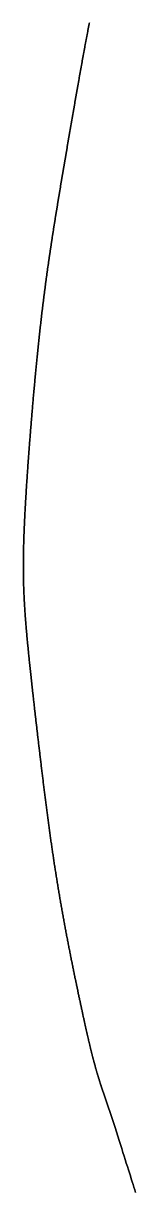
# Model space of a CAD drawing. Header units: inches. Extents: x 130170 to 284068, y 377793 to 804530.
# Drawn here: x 259814.6 to 259819.7, y 743087 to 743139.5 of the extents above; entities that cross this region are included whole.
import ezdxf

# ---------------------------------------------------------------- set-up
doc = ezdxf.new("R2010")
doc.units = ezdxf.units.IN
doc.header["$MEASUREMENT"] = 0
doc.layers.add('muni_il', color=7, linetype='Continuous')

msp = doc.modelspace()

# ---------------------------------------------------------------- linework, layer by layer
at = {"layer": 'muni_il'}
for points in [[(259819.655, 743086.898), (259819.618, 743087.012), (259819.581, 743087.129), (259819.541, 743087.249), (259819.501, 743087.374), (259819.46, 743087.503), (259819.417, 743087.636), (259819.373, 743087.774), (259819.328, 743087.916), (259819.281, 743088.062), (259819.233, 743088.214), (259819.184, 743088.37), (259819.133, 743088.532), (259819.08, 743088.699), (259819.026, 743088.872), (259818.971, 743089.049), (259818.913, 743089.233), (259818.855, 743089.423), (259818.794, 743089.618), (259818.732, 743089.82), (259818.186, 743091.43), (259818.185, 743091.433), (259818.184, 743091.437), (259818.182, 743091.441), (259818.181, 743091.444), (259818.18, 743091.448), (259818.179, 743091.452), (259818.177, 743091.456), (259818.175, 743091.461), (259818.174, 743091.467), (259818.172, 743091.472), (259818.17, 743091.478), (259818.168, 743091.485), (259818.165, 743091.492), (259818.163, 743091.499), (259818.16, 743091.506), (259818.158, 743091.514), (259818.155, 743091.523), (259818.152, 743091.531), (259818.149, 743091.541), (259818.146, 743091.55), (259818.142, 743091.56), (259818.139, 743091.57), (259818.135, 743091.58), (259818.132, 743091.591), (259818.128, 743091.602), (259818.125, 743091.614), (259818.121, 743091.626), (259818.117, 743091.638), (259818.113, 743091.65), (259818.109, 743091.663), (259818.104, 743091.676), (259818.1, 743091.689), (259818.096, 743091.702), (259818.091, 743091.716), (259818.087, 743091.73), (259818.082, 743091.745), (259818.077, 743091.759), (259818.073, 743091.774), (259818.068, 743091.789), (259818.063, 743091.805), (259818.058, 743091.82), (259818.053, 743091.836), (259818.048, 743091.852), (259818.043, 743091.868), (259818.038, 743091.885), (259818.033, 743091.901), (259818.027, 743091.918), (259818.022, 743091.935), (259818.016, 743091.953), (259818.011, 743091.97), (259818.006, 743091.988), (259818, 743092.005), (259817.995, 743092.023), (259817.989, 743092.042), (259817.984, 743092.06), (259817.978, 743092.078), (259817.972, 743092.097), (259817.967, 743092.116), (259817.961, 743092.135), (259817.955, 743092.154), (259817.95, 743092.173), (259817.944, 743092.192), (259817.938, 743092.212), (259817.932, 743092.231), (259817.926, 743092.251), (259817.92, 743092.271), (259817.915, 743092.291), (259817.909, 743092.311), (259817.903, 743092.331), (259817.897, 743092.352), (259817.891, 743092.372), (259817.885, 743092.393), (259817.879, 743092.413), (259817.873, 743092.434), (259817.867, 743092.455), (259817.861, 743092.476), (259817.855, 743092.497), (259817.85, 743092.518), (259817.844, 743092.54), (259817.838, 743092.561), (259817.832, 743092.583), (259817.826, 743092.604), (259817.82, 743092.626), (259817.814, 743092.648), (259817.808, 743092.67), (259817.802, 743092.692), (259817.796, 743092.714), (259817.79, 743092.736), (259817.784, 743092.759), (259817.778, 743092.781), (259817.772, 743092.804), (259817.766, 743092.826), (259817.76, 743092.849), (259817.753, 743092.872), (259817.747, 743092.895), (259817.741, 743092.918), (259817.735, 743092.941), (259817.729, 743092.965), (259817.723, 743092.988), (259817.717, 743093.012), (259817.711, 743093.036), (259817.705, 743093.06), (259817.699, 743093.084), (259817.693, 743093.108), (259817.686, 743093.132), (259817.68, 743093.157), (259817.674, 743093.181), (259817.668, 743093.206), (259817.662, 743093.231), (259817.656, 743093.256), (259817.649, 743093.282), (259817.643, 743093.307), (259817.637, 743093.333), (259817.63, 743093.359), (259817.624, 743093.385), (259817.618, 743093.411), (259817.611, 743093.437), (259817.605, 743093.464), (259817.599, 743093.491), (259817.592, 743093.517), (259817.586, 743093.545), (259817.579, 743093.572), (259817.572, 743093.6), (259817.566, 743093.627), (259817.559, 743093.656), (259817.553, 743093.684), (259817.546, 743093.712), (259817.539, 743093.741), (259817.532, 743093.77), (259817.526, 743093.799), (259817.519, 743093.829), (259817.512, 743093.859), (259817.505, 743093.888), (259817.498, 743093.919), (259817.491, 743093.949), (259817.484, 743093.98), (259817.477, 743094.011), (259817.47, 743094.042), (259817.463, 743094.074), (259817.455, 743094.106), (259817.448, 743094.138), (259817.441, 743094.171), (259817.433, 743094.203), (259817.426, 743094.236), (259817.419, 743094.27), (259817.411, 743094.303), (259817.403, 743094.337), (259817.396, 743094.371), (259817.388, 743094.406), (259817.38, 743094.441), (259817.372, 743094.476), (259817.365, 743094.511), (259817.357, 743094.547), (259817.349, 743094.583), (259817.341, 743094.62), (259817.333, 743094.656), (259817.325, 743094.693), (259817.316, 743094.731), (259817.308, 743094.768), (259817.3, 743094.806), (259817.291, 743094.845), (259817.283, 743094.883), (259817.274, 743094.922), (259817.266, 743094.961), (259817.257, 743095.001), (259817.249, 743095.041), (259817.24, 743095.081), (259817.231, 743095.122), (259817.222, 743095.162), (259817.213, 743095.204), (259817.204, 743095.245), (259817.196, 743095.287), (259817.186, 743095.329), (259817.177, 743095.371), (259817.168, 743095.414), (259817.159, 743095.457), (259817.15, 743095.5), (259817.14, 743095.544), (259817.131, 743095.588), (259817.122, 743095.632), (259817.112, 743095.676), (259817.103, 743095.721), (259817.093, 743095.766), (259817.084, 743095.812), (259817.074, 743095.857), (259817.064, 743095.903), (259817.054, 743095.949), (259817.045, 743095.996), (259817.035, 743096.042), (259817.025, 743096.089), (259817.015, 743096.137), (259817.005, 743096.184), (259816.995, 743096.232), (259816.985, 743096.28), (259816.975, 743096.328), (259816.965, 743096.376), (259816.955, 743096.425), (259816.945, 743096.474), (259816.935, 743096.523), (259816.924, 743096.573), (259816.914, 743096.622), (259816.904, 743096.672), (259816.894, 743096.722), (259816.883, 743096.772), (259816.873, 743096.823), (259816.863, 743096.873), (259816.852, 743096.924), (259816.842, 743096.975), (259816.832, 743097.027), (259816.821, 743097.078), (259816.811, 743097.129), (259816.8, 743097.181), (259816.79, 743097.233), (259816.779, 743097.285), (259816.769, 743097.337), (259816.758, 743097.39), (259816.748, 743097.442), (259816.737, 743097.495), (259816.727, 743097.548), (259816.716, 743097.601), (259816.706, 743097.654), (259816.695, 743097.707), (259816.685, 743097.76), (259816.674, 743097.814), (259816.664, 743097.867), (259816.653, 743097.921), (259816.643, 743097.975), (259816.632, 743098.028), (259816.622, 743098.082), (259816.611, 743098.136), (259816.601, 743098.191), (259816.591, 743098.245), (259816.58, 743098.299), (259816.57, 743098.354), (259816.559, 743098.408), (259816.549, 743098.463), (259816.539, 743098.518), (259816.528, 743098.572), (259816.518, 743098.627), (259816.508, 743098.682), (259816.497, 743098.737), (259816.487, 743098.792), (259816.477, 743098.847), (259816.467, 743098.902), (259816.456, 743098.957), (259816.446, 743099.012), (259816.436, 743099.068), (259816.426, 743099.123), (259816.416, 743099.178), (259816.406, 743099.234), (259816.396, 743099.289), (259816.386, 743099.345), (259816.376, 743099.4), (259816.366, 743099.456), (259816.356, 743099.511), (259816.346, 743099.567), (259816.336, 743099.622), (259816.326, 743099.678), (259816.316, 743099.734), (259816.306, 743099.79), (259816.297, 743099.845), (259816.287, 743099.901), (259816.277, 743099.957), (259816.268, 743100.013), (259816.258, 743100.068), (259816.248, 743100.124), (259816.239, 743100.18), (259816.229, 743100.236), (259816.22, 743100.292), (259816.21, 743100.348), (259816.201, 743100.404), (259816.192, 743100.46), (259816.182, 743100.516), (259816.173, 743100.572), (259816.164, 743100.628), (259816.154, 743100.684), (259816.145, 743100.74), (259816.136, 743100.796), (259816.127, 743100.852), (259816.118, 743100.908), (259816.109, 743100.964), (259816.1, 743101.02), (259816.091, 743101.077), (259816.082, 743101.133), (259816.073, 743101.189), (259816.064, 743101.245), (259816.055, 743101.301), (259816.046, 743101.357), (259816.037, 743101.414), (259816.029, 743101.47), (259816.02, 743101.526), (259816.011, 743101.583), (259816.003, 743101.639), (259815.994, 743101.695), (259815.985, 743101.752), (259815.977, 743101.808), (259815.968, 743101.865), (259815.96, 743101.921), (259815.951, 743101.977), (259815.943, 743102.034), (259815.935, 743102.09), (259815.926, 743102.147), (259815.918, 743102.204), (259815.91, 743102.26), (259815.901, 743102.317), (259815.893, 743102.373), (259815.885, 743102.43), (259815.877, 743102.486), (259815.869, 743102.543), (259815.86, 743102.6), (259815.852, 743102.657), (259815.844, 743102.713), (259815.836, 743102.77), (259815.828, 743102.827), (259815.82, 743102.884), (259815.812, 743102.941), (259815.804, 743102.998), (259815.797, 743103.054), (259815.789, 743103.111), (259815.781, 743103.168), (259815.773, 743103.225), (259815.765, 743103.282), (259815.757, 743103.339), (259815.75, 743103.396), (259815.742, 743103.453), (259815.734, 743103.51), (259815.726, 743103.567), (259815.719, 743103.624), (259815.711, 743103.682), (259815.704, 743103.739), (259815.696, 743103.796), (259815.689, 743103.853), (259815.681, 743103.91), (259815.673, 743103.967), (259815.666, 743104.024), (259815.659, 743104.082), (259815.651, 743104.139), (259815.644, 743104.196), (259815.636, 743104.253), (259815.629, 743104.311), (259815.621, 743104.368), (259815.614, 743104.425), (259815.607, 743104.483), (259815.599, 743104.54), (259815.592, 743104.597), (259815.585, 743104.654), (259815.578, 743104.712), (259815.57, 743104.769), (259815.563, 743104.826), (259815.556, 743104.884), (259815.549, 743104.941), (259815.542, 743104.998), (259815.534, 743105.055), (259815.527, 743105.112), (259815.52, 743105.17), (259815.513, 743105.227), (259815.506, 743105.284), (259815.499, 743105.341), (259815.492, 743105.398), (259815.485, 743105.455), (259815.478, 743105.513), (259815.471, 743105.57), (259815.464, 743105.627), (259815.457, 743105.683), (259815.45, 743105.74), (259815.443, 743105.797), (259815.436, 743105.854), (259815.429, 743105.911), (259815.423, 743105.968), (259815.416, 743106.025), (259815.409, 743106.081), (259815.402, 743106.138), (259815.395, 743106.195), (259815.388, 743106.251), (259815.382, 743106.308), (259815.375, 743106.364), (259815.368, 743106.42), (259815.362, 743106.477), (259815.355, 743106.533), (259815.348, 743106.589), (259815.342, 743106.645), (259815.335, 743106.701), (259815.328, 743106.757), (259815.322, 743106.813), (259815.315, 743106.868), (259815.309, 743106.924), (259815.302, 743106.98), (259815.295, 743107.035), (259815.289, 743107.091), (259815.282, 743107.146), (259815.276, 743107.201), (259815.27, 743107.256), (259815.263, 743107.311), (259815.257, 743107.366), (259815.25, 743107.421), (259815.244, 743107.476), (259815.237, 743107.53), (259815.231, 743107.585), (259815.225, 743107.639), (259815.219, 743107.693), (259815.212, 743107.747), (259815.206, 743107.801), (259815.2, 743107.855), (259815.194, 743107.909), (259815.187, 743107.963), (259815.181, 743108.016), (259815.175, 743108.069), (259815.169, 743108.123), (259815.163, 743108.176), (259815.157, 743108.229), (259815.151, 743108.281), (259815.145, 743108.334), (259815.139, 743108.387), (259815.133, 743108.439), (259815.127, 743108.491), (259815.121, 743108.543), (259815.115, 743108.595), (259815.109, 743108.647), (259815.103, 743108.698), (259815.097, 743108.75), (259815.092, 743108.801), (259815.086, 743108.852), (259815.08, 743108.903), (259815.074, 743108.954), (259815.069, 743109.005), (259815.063, 743109.055), (259815.057, 743109.105), (259815.052, 743109.155), (259815.046, 743109.205), (259815.04, 743109.255), (259815.035, 743109.305), (259815.029, 743109.354), (259815.024, 743109.403), (259815.018, 743109.452), (259815.013, 743109.501), (259815.008, 743109.55), (259815.002, 743109.599), (259814.997, 743109.647), (259814.992, 743109.695), (259814.986, 743109.743), (259814.981, 743109.791), (259814.976, 743109.839), (259814.971, 743109.886), (259814.965, 743109.933), (259814.96, 743109.98), (259814.955, 743110.027), (259814.95, 743110.074), (259814.945, 743110.121), (259814.94, 743110.167), (259814.935, 743110.213), (259814.93, 743110.259), (259814.925, 743110.305), (259814.92, 743110.35), (259814.915, 743110.396), (259814.91, 743110.441), (259814.906, 743110.486), (259814.901, 743110.531), (259814.896, 743110.576), (259814.891, 743110.62), (259814.887, 743110.664), (259814.882, 743110.708), (259814.878, 743110.752), (259814.873, 743110.796), (259814.868, 743110.84), (259814.864, 743110.883), (259814.86, 743110.926), (259814.855, 743110.969), (259814.851, 743111.012), (259814.846, 743111.055), (259814.842, 743111.097), (259814.838, 743111.139), (259814.833, 743111.182), (259814.829, 743111.224), (259814.825, 743111.265), (259814.821, 743111.307), (259814.817, 743111.348), (259814.813, 743111.39), (259814.809, 743111.431), (259814.805, 743111.472), (259814.801, 743111.512), (259814.797, 743111.553), (259814.793, 743111.593), (259814.789, 743111.634), (259814.785, 743111.674), (259814.781, 743111.714), (259814.778, 743111.753), (259814.774, 743111.793), (259814.77, 743111.832), (259814.767, 743111.872), (259814.763, 743111.911), (259814.759, 743111.95), (259814.756, 743111.989), (259814.752, 743112.027), (259814.749, 743112.066), (259814.746, 743112.104), (259814.742, 743112.143), (259814.739, 743112.181), (259814.735, 743112.219), (259814.732, 743112.257), (259814.729, 743112.294), (259814.726, 743112.332), (259814.723, 743112.369), (259814.719, 743112.407), (259814.716, 743112.444), (259814.713, 743112.481), (259814.71, 743112.518), (259814.707, 743112.555), (259814.705, 743112.591), (259814.702, 743112.628), (259814.699, 743112.664), (259814.696, 743112.701), (259814.693, 743112.737), (259814.691, 743112.773), (259814.688, 743112.809), (259814.685, 743112.845), (259814.683, 743112.881), (259814.68, 743112.917), (259814.678, 743112.953), (259814.675, 743112.988), (259814.673, 743113.024), (259814.67, 743113.059), (259814.668, 743113.094), (259814.666, 743113.13), (259814.663, 743113.165), (259814.661, 743113.2), (259814.659, 743113.235), (259814.657, 743113.27), (259814.655, 743113.305), (259814.652, 743113.34), (259814.65, 743113.375), (259814.648, 743113.409), (259814.646, 743113.444), (259814.645, 743113.479), (259814.643, 743113.513), (259814.641, 743113.548), (259814.639, 743113.582), (259814.637, 743113.617), (259814.635, 743113.651), (259814.634, 743113.686), (259814.632, 743113.72), (259814.631, 743113.754), (259814.629, 743113.788), (259814.628, 743113.823), (259814.626, 743113.857), (259814.625, 743113.891), (259814.623, 743113.925), (259814.622, 743113.96), (259814.621, 743113.994), (259814.619, 743114.028), (259814.618, 743114.062), (259814.617, 743114.096), (259814.616, 743114.13), (259814.614, 743114.165), (259814.613, 743114.199), (259814.612, 743114.233), (259814.611, 743114.267), (259814.611, 743114.302), (259814.61, 743114.336), (259814.609, 743114.37), (259814.608, 743114.404), (259814.607, 743114.439), (259814.606, 743114.473), (259814.606, 743114.508), (259814.605, 743114.542), (259814.604, 743114.576), (259814.604, 743114.611), (259814.603, 743114.645), (259814.603, 743114.68), (259814.602, 743114.715), (259814.602, 743114.749), (259814.601, 743114.784), (259814.601, 743114.819), (259814.601, 743114.854), (259814.601, 743114.889), (259814.6, 743114.924), (259814.6, 743114.959), (259814.6, 743114.994), (259814.6, 743115.029), (259814.6, 743115.065), (259814.6, 743115.1), (259814.6, 743115.135), (259814.6, 743115.171), (259814.6, 743115.206), (259814.6, 743115.242), (259814.6, 743115.278), (259814.6, 743115.314), (259814.601, 743115.35), (259814.601, 743115.386), (259814.601, 743115.422), (259814.602, 743115.458), (259814.602, 743115.495), (259814.603, 743115.531), (259814.603, 743115.568), (259814.604, 743115.604), (259814.604, 743115.641), (259814.605, 743115.678), (259814.605, 743115.715), (259814.606, 743115.752), (259814.607, 743115.789), (259814.607, 743115.827), (259814.608, 743115.864), (259814.609, 743115.902), (259814.61, 743115.94), (259814.611, 743115.977), (259814.612, 743116.015), (259814.613, 743116.054), (259814.614, 743116.092), (259814.615, 743116.13), (259814.616, 743116.169), (259814.617, 743116.207), (259814.618, 743116.246), (259814.62, 743116.285), (259814.621, 743116.324), (259814.622, 743116.363), (259814.623, 743116.403), (259814.625, 743116.442), (259814.626, 743116.482), (259814.628, 743116.522), (259814.629, 743116.561), (259814.631, 743116.602), (259814.632, 743116.642), (259814.634, 743116.682), (259814.635, 743116.723), (259814.637, 743116.763), (259814.639, 743116.804), (259814.64, 743116.845), (259814.642, 743116.886), (259814.644, 743116.927), (259814.646, 743116.969), (259814.648, 743117.01), (259814.65, 743117.052), (259814.652, 743117.094), (259814.653, 743117.136), (259814.655, 743117.178), (259814.657, 743117.22), (259814.66, 743117.263), (259814.662, 743117.305), (259814.664, 743117.348), (259814.666, 743117.391), (259814.668, 743117.434), (259814.67, 743117.477), (259814.673, 743117.521), (259814.675, 743117.564), (259814.677, 743117.608), (259814.68, 743117.652), (259814.682, 743117.696), (259814.684, 743117.74), (259814.687, 743117.784), (259814.689, 743117.829), (259814.692, 743117.874), (259814.694, 743117.918), (259814.697, 743117.963), (259814.7, 743118.008), (259814.702, 743118.053), (259814.705, 743118.099), (259814.708, 743118.144), (259814.71, 743118.19), (259814.713, 743118.236), (259814.716, 743118.282), (259814.719, 743118.328), (259814.722, 743118.374), (259814.724, 743118.42), (259814.727, 743118.467), (259814.73, 743118.514), (259814.733, 743118.56), (259814.736, 743118.607), (259814.739, 743118.654), (259814.742, 743118.701), (259814.745, 743118.749), (259814.748, 743118.796), (259814.751, 743118.844), (259814.755, 743118.892), (259814.758, 743118.939), (259814.761, 743118.987), (259814.764, 743119.035), (259814.767, 743119.084), (259814.771, 743119.132), (259814.774, 743119.181), (259814.777, 743119.229), (259814.781, 743119.278), (259814.784, 743119.327), (259814.787, 743119.375), (259814.791, 743119.425), (259814.794, 743119.474), (259814.798, 743119.523), (259814.801, 743119.572), (259814.805, 743119.622), (259814.808, 743119.671), (259814.812, 743119.721), (259814.815, 743119.771), (259814.819, 743119.82), (259814.823, 743119.87), (259814.826, 743119.92), (259814.83, 743119.971), (259814.834, 743120.021), (259814.837, 743120.071), (259814.841, 743120.121), (259814.845, 743120.172), (259814.849, 743120.222), (259814.852, 743120.273), (259814.856, 743120.324), (259814.86, 743120.374), (259814.864, 743120.425), (259814.868, 743120.476), (259814.872, 743120.527), (259814.875, 743120.578), (259814.879, 743120.629), (259814.883, 743120.68), (259814.887, 743120.731), (259814.891, 743120.783), (259814.895, 743120.834), (259814.899, 743120.885), (259814.903, 743120.936), (259814.907, 743120.988), (259814.911, 743121.039), (259814.915, 743121.091), (259814.919, 743121.142), (259814.924, 743121.194), (259814.928, 743121.246), (259814.932, 743121.297), (259814.936, 743121.349), (259814.94, 743121.401), (259814.945, 743121.452), (259814.949, 743121.504), (259814.953, 743121.556), (259814.957, 743121.608), (259814.961, 743121.659), (259814.966, 743121.711), (259814.97, 743121.763), (259814.974, 743121.815), (259814.979, 743121.867), (259814.983, 743121.918), (259814.987, 743121.97), (259814.992, 743122.022), (259814.996, 743122.074), (259815, 743122.126), (259815.005, 743122.178), (259815.009, 743122.229), (259815.014, 743122.281), (259815.018, 743122.333), (259815.023, 743122.385), (259815.027, 743122.436), (259815.031, 743122.488), (259815.036, 743122.54), (259815.04, 743122.591), (259815.045, 743122.643), (259815.049, 743122.695), (259815.054, 743122.746), (259815.059, 743122.798), (259815.063, 743122.849), (259815.068, 743122.901), (259815.072, 743122.952), (259815.077, 743123.004), (259815.082, 743123.055), (259815.086, 743123.106), (259815.091, 743123.158), (259815.096, 743123.209), (259815.1, 743123.26), (259815.105, 743123.311), (259815.11, 743123.363), (259815.114, 743123.414), (259815.119, 743123.465), (259815.124, 743123.515), (259815.128, 743123.566), (259815.133, 743123.617), (259815.138, 743123.668), (259815.143, 743123.719), (259815.148, 743123.769), (259815.152, 743123.82), (259815.157, 743123.871), (259815.162, 743123.921), (259815.167, 743123.971), (259815.172, 743124.022), (259815.176, 743124.072), (259815.181, 743124.122), (259815.186, 743124.172), (259815.191, 743124.222), (259815.196, 743124.272), (259815.201, 743124.322), (259815.206, 743124.372), (259815.211, 743124.422), (259815.216, 743124.471), (259815.221, 743124.521), (259815.225, 743124.571), (259815.231, 743124.62), (259815.236, 743124.669), (259815.241, 743124.719), (259815.246, 743124.768), (259815.251, 743124.817), (259815.256, 743124.866), (259815.261, 743124.915), (259815.266, 743124.964), (259815.271, 743125.013), (259815.276, 743125.061), (259815.281, 743125.11), (259815.286, 743125.159), (259815.291, 743125.207), (259815.296, 743125.256), (259815.301, 743125.304), (259815.307, 743125.352), (259815.312, 743125.4), (259815.317, 743125.448), (259815.322, 743125.496), (259815.327, 743125.544), (259815.332, 743125.592), (259815.338, 743125.64), (259815.343, 743125.687), (259815.348, 743125.735), (259815.353, 743125.782), (259815.359, 743125.83), (259815.364, 743125.877), (259815.369, 743125.924), (259815.375, 743125.971), (259815.38, 743126.019), (259815.385, 743126.065), (259815.391, 743126.112), (259815.396, 743126.159), (259815.401, 743126.206), (259815.407, 743126.252), (259815.412, 743126.299), (259815.418, 743126.346), (259815.423, 743126.392), (259815.428, 743126.438), (259815.434, 743126.485), (259815.439, 743126.531), (259815.445, 743126.577), (259815.45, 743126.623), (259815.456, 743126.669), (259815.461, 743126.715), (259815.467, 743126.76), (259815.472, 743126.806), (259815.478, 743126.852), (259815.484, 743126.897), (259815.489, 743126.943), (259815.495, 743126.988), (259815.5, 743127.034), (259815.506, 743127.079), (259815.512, 743127.124), (259815.517, 743127.169), (259815.523, 743127.214), (259815.529, 743127.259), (259815.534, 743127.304), (259815.54, 743127.349), (259815.546, 743127.394), (259815.552, 743127.439), (259815.557, 743127.483), (259815.563, 743127.528), (259815.569, 743127.573), (259815.575, 743127.617), (259815.581, 743127.662), (259815.586, 743127.706), (259815.592, 743127.75), (259815.598, 743127.795), (259815.604, 743127.839), (259815.61, 743127.883), (259815.616, 743127.927), (259815.622, 743127.971), (259815.628, 743128.015), (259815.634, 743128.059), (259815.64, 743128.103), (259815.646, 743128.147), (259815.652, 743128.191), (259815.658, 743128.235), (259815.664, 743128.279), (259815.67, 743128.322), (259815.676, 743128.366), (259815.682, 743128.41), (259815.688, 743128.453), (259815.694, 743128.497), (259815.7, 743128.54), (259815.706, 743128.584), (259815.712, 743128.627), (259815.719, 743128.671), (259815.725, 743128.714), (259815.731, 743128.757), (259815.737, 743128.801), (259815.743, 743128.844), (259815.75, 743128.887), (259815.756, 743128.931), (259815.762, 743128.974), (259815.769, 743129.017), (259815.775, 743129.06), (259815.781, 743129.103), (259815.787, 743129.146), (259815.794, 743129.189), (259815.8, 743129.232), (259815.807, 743129.276), (259815.813, 743129.319), (259815.819, 743129.362), (259815.826, 743129.405), (259815.832, 743129.448), (259815.839, 743129.49), (259815.845, 743129.534), (259815.852, 743129.576), (259815.858, 743129.619), (259815.865, 743129.662), (259815.871, 743129.705), (259815.878, 743129.748), (259815.884, 743129.791), (259815.891, 743129.834), (259815.898, 743129.877), (259815.904, 743129.92), (259815.911, 743129.962), (259815.918, 743130.005), (259815.924, 743130.048), (259815.931, 743130.091), (259815.938, 743130.134), (259815.944, 743130.177), (259815.951, 743130.219), (259815.958, 743130.262), (259815.964, 743130.305), (259815.971, 743130.348), (259815.978, 743130.391), (259815.985, 743130.434), (259815.991, 743130.476), (259815.998, 743130.519), (259816.005, 743130.562), (259816.012, 743130.605), (259816.019, 743130.648), (259816.026, 743130.691), (259816.032, 743130.733), (259816.039, 743130.776), (259816.046, 743130.819), (259816.053, 743130.862), (259816.06, 743130.905), (259816.067, 743130.948), (259816.074, 743130.991), (259816.081, 743131.034), (259816.088, 743131.076), (259816.095, 743131.119), (259816.102, 743131.162), (259816.109, 743131.205), (259816.116, 743131.248), (259816.123, 743131.291), (259816.13, 743131.334), (259816.137, 743131.377), (259816.144, 743131.42), (259816.151, 743131.463), (259816.158, 743131.506), (259816.165, 743131.549), (259816.172, 743131.592), (259816.179, 743131.635), (259816.186, 743131.678), (259816.193, 743131.721), (259816.201, 743131.764), (259816.208, 743131.807), (259816.215, 743131.85), (259816.222, 743131.893), (259816.229, 743131.936), (259816.236, 743131.979), (259816.243, 743132.022), (259816.251, 743132.065), (259816.258, 743132.108), (259816.265, 743132.151), (259816.272, 743132.194), (259816.279, 743132.238), (259816.287, 743132.281), (259816.294, 743132.324), (259816.301, 743132.367), (259816.308, 743132.41), (259816.316, 743132.453), (259816.323, 743132.496), (259816.33, 743132.539), (259816.337, 743132.583), (259816.345, 743132.626), (259816.352, 743132.669), (259816.359, 743132.712), (259816.366, 743132.755), (259816.374, 743132.799), (259816.381, 743132.842), (259816.388, 743132.885), (259816.396, 743132.928), (259816.403, 743132.971), (259816.41, 743133.014), (259816.418, 743133.058), (259816.425, 743133.101), (259816.432, 743133.144), (259816.44, 743133.187), (259816.447, 743133.23), (259816.454, 743133.274), (259816.462, 743133.317), (259816.469, 743133.36), (259816.476, 743133.403), (259816.484, 743133.446), (259816.491, 743133.49), (259816.498, 743133.533), (259816.506, 743133.576), (259816.513, 743133.619), (259816.521, 743133.662), (259816.528, 743133.705), (259816.535, 743133.748), (259816.543, 743133.792), (259816.55, 743133.835), (259816.557, 743133.878), (259816.565, 743133.921), (259816.572, 743133.964), (259816.579, 743134.007), (259816.587, 743134.05), (259816.594, 743134.093), (259816.602, 743134.136), (259816.609, 743134.179), (259816.616, 743134.222), (259816.624, 743134.265), (259816.631, 743134.308), (259816.638, 743134.351), (259816.646, 743134.394), (259816.653, 743134.437), (259816.661, 743134.48), (259816.668, 743134.523), (259816.675, 743134.565), (259816.683, 743134.608), (259816.69, 743134.651), (259816.697, 743134.694), (259816.705, 743134.737), (259816.712, 743134.779), (259816.72, 743134.822), (259816.727, 743134.865), (259816.734, 743134.907), (259816.742, 743134.95), (259816.749, 743134.992), (259816.756, 743135.035), (259816.764, 743135.078), (259816.771, 743135.12), (259816.778, 743135.163), (259816.786, 743135.205), (259816.793, 743135.247), (259816.8, 743135.29), (259816.808, 743135.332), (259816.815, 743135.374), (259816.822, 743135.417), (259816.83, 743135.459), (259816.837, 743135.501), (259816.844, 743135.543), (259816.852, 743135.585), (259816.859, 743135.627), (259816.866, 743135.669), (259816.873, 743135.711), (259816.881, 743135.753), (259816.888, 743135.795), (259816.895, 743135.837), (259816.903, 743135.879), (259816.91, 743135.921), (259816.917, 743135.963), (259816.924, 743136.004), (259816.932, 743136.046), (259816.939, 743136.088), (259816.946, 743136.129), (259816.954, 743136.171), (259816.961, 743136.212), (259816.968, 743136.254), (259816.975, 743136.295), (259816.982, 743136.336), (259816.99, 743136.377), (259816.997, 743136.419), (259817.004, 743136.46), (259817.011, 743136.501), (259817.019, 743136.542), (259817.026, 743136.583), (259817.033, 743136.624), (259817.04, 743136.665), (259817.048, 743136.706), (259817.055, 743136.747), (259817.062, 743136.787), (259817.069, 743136.828), (259817.076, 743136.869), (259817.083, 743136.909), (259817.091, 743136.95), (259817.098, 743136.99), (259817.105, 743137.031), (259817.112, 743137.071), (259817.119, 743137.112), (259817.127, 743137.152), (259817.134, 743137.192), (259817.141, 743137.232), (259817.148, 743137.272), (259817.155, 743137.312), (259817.162, 743137.352), (259817.169, 743137.392), (259817.177, 743137.432), (259817.184, 743137.472), (259817.191, 743137.512), (259817.198, 743137.551), (259817.205, 743137.591), (259817.212, 743137.631), (259817.219, 743137.67), (259817.226, 743137.71), (259817.233, 743137.749), (259817.241, 743137.788), (259817.248, 743137.828), (259817.255, 743137.867), (259817.262, 743137.906), (259817.269, 743137.945), (259817.276, 743137.984), (259817.283, 743138.023), (259817.29, 743138.062), (259817.297, 743138.101), (259817.304, 743138.139), (259817.311, 743138.178), (259817.319, 743138.217), (259817.326, 743138.256), (259817.333, 743138.294), (259817.34, 743138.333), (259817.347, 743138.371), (259817.354, 743138.409), (259817.361, 743138.448), (259817.368, 743138.486), (259817.375, 743138.524), (259817.382, 743138.562), (259817.389, 743138.6), (259817.396, 743138.638), (259817.403, 743138.676), (259817.411, 743138.714), (259817.418, 743138.752), (259817.425, 743138.79), (259817.432, 743138.827), (259817.439, 743138.865), (259817.446, 743138.903), (259817.453, 743138.94), (259817.46, 743138.978), (259817.467, 743139.015), (259817.474, 743139.053), (259817.481, 743139.09), (259817.488, 743139.127), (259817.496, 743139.164), (259817.503, 743139.202), (259817.51, 743139.239), (259817.517, 743139.276), (259817.524, 743139.313), (259817.531, 743139.35), (259817.538, 743139.387), (259817.545, 743139.423), (259817.552, 743139.46), (259817.56, 743139.497), (259817.567, 743139.534), (259817.574, 743139.57)], [(259817.574, 743139.57), (259817.567, 743139.534), (259817.56, 743139.497), (259817.552, 743139.46), (259817.545, 743139.423), (259817.538, 743139.387), (259817.531, 743139.35), (259817.524, 743139.313), (259817.517, 743139.276), (259817.51, 743139.239), (259817.503, 743139.202), (259817.496, 743139.164), (259817.488, 743139.127), (259817.481, 743139.09), (259817.474, 743139.053), (259817.467, 743139.015), (259817.46, 743138.978), (259817.453, 743138.94), (259817.446, 743138.903), (259817.439, 743138.865), (259817.432, 743138.827), (259817.425, 743138.79), (259817.418, 743138.752), (259817.411, 743138.714), (259817.403, 743138.676), (259817.396, 743138.638), (259817.389, 743138.6), (259817.382, 743138.562), (259817.375, 743138.524), (259817.368, 743138.486), (259817.361, 743138.448), (259817.354, 743138.409), (259817.347, 743138.371), (259817.34, 743138.333), (259817.333, 743138.294), (259817.326, 743138.256), (259817.319, 743138.217), (259817.311, 743138.178), (259817.304, 743138.139), (259817.297, 743138.101), (259817.29, 743138.062), (259817.283, 743138.023), (259817.276, 743137.984), (259817.269, 743137.945), (259817.262, 743137.906), (259817.255, 743137.867), (259817.248, 743137.828), (259817.241, 743137.788), (259817.233, 743137.749), (259817.226, 743137.71), (259817.219, 743137.67), (259817.212, 743137.631), (259817.205, 743137.591), (259817.198, 743137.551), (259817.191, 743137.512), (259817.184, 743137.472), (259817.177, 743137.432), (259817.169, 743137.392), (259817.162, 743137.352), (259817.155, 743137.312), (259817.148, 743137.272), (259817.141, 743137.232), (259817.134, 743137.192), (259817.127, 743137.152), (259817.119, 743137.112), (259817.112, 743137.071), (259817.105, 743137.031), (259817.098, 743136.99), (259817.091, 743136.95), (259817.083, 743136.909), (259817.076, 743136.869), (259817.069, 743136.828), (259817.062, 743136.787), (259817.055, 743136.747), (259817.048, 743136.706), (259817.04, 743136.665), (259817.033, 743136.624), (259817.026, 743136.583), (259817.019, 743136.542), (259817.011, 743136.501), (259817.004, 743136.46), (259816.997, 743136.419), (259816.99, 743136.377), (259816.982, 743136.336), (259816.975, 743136.295), (259816.968, 743136.254), (259816.961, 743136.212), (259816.954, 743136.171), (259816.946, 743136.129), (259816.939, 743136.088), (259816.932, 743136.046), (259816.924, 743136.004), (259816.917, 743135.963), (259816.91, 743135.921), (259816.903, 743135.879), (259816.895, 743135.837), (259816.888, 743135.795), (259816.881, 743135.753), (259816.873, 743135.711), (259816.866, 743135.669), (259816.859, 743135.627), (259816.852, 743135.585), (259816.844, 743135.543), (259816.837, 743135.501), (259816.83, 743135.459), (259816.822, 743135.417), (259816.815, 743135.374), (259816.808, 743135.332), (259816.8, 743135.29), (259816.793, 743135.247), (259816.786, 743135.205), (259816.778, 743135.163), (259816.771, 743135.12), (259816.764, 743135.078), (259816.756, 743135.035), (259816.749, 743134.992), (259816.742, 743134.95), (259816.734, 743134.907), (259816.727, 743134.865), (259816.72, 743134.822), (259816.712, 743134.779), (259816.705, 743134.737), (259816.697, 743134.694), (259816.69, 743134.651), (259816.683, 743134.608), (259816.675, 743134.565), (259816.668, 743134.523), (259816.661, 743134.48), (259816.653, 743134.437), (259816.646, 743134.394), (259816.638, 743134.351), (259816.631, 743134.308), (259816.624, 743134.265), (259816.616, 743134.222), (259816.609, 743134.179), (259816.602, 743134.136), (259816.594, 743134.093), (259816.587, 743134.05), (259816.579, 743134.007), (259816.572, 743133.964), (259816.565, 743133.921), (259816.557, 743133.878), (259816.55, 743133.835), (259816.543, 743133.792), (259816.535, 743133.748), (259816.528, 743133.705), (259816.521, 743133.662), (259816.513, 743133.619), (259816.506, 743133.576), (259816.498, 743133.533), (259816.491, 743133.49), (259816.484, 743133.446), (259816.476, 743133.403), (259816.469, 743133.36), (259816.462, 743133.317), (259816.454, 743133.274), (259816.447, 743133.23), (259816.44, 743133.187), (259816.432, 743133.144), (259816.425, 743133.101), (259816.418, 743133.058), (259816.41, 743133.014), (259816.403, 743132.971), (259816.396, 743132.928), (259816.388, 743132.885), (259816.381, 743132.842), (259816.374, 743132.799), (259816.366, 743132.755), (259816.359, 743132.712), (259816.352, 743132.669), (259816.345, 743132.626), (259816.337, 743132.583), (259816.33, 743132.539), (259816.323, 743132.496), (259816.316, 743132.453), (259816.308, 743132.41), (259816.301, 743132.367), (259816.294, 743132.324), (259816.287, 743132.281), (259816.279, 743132.238), (259816.272, 743132.194), (259816.265, 743132.151), (259816.258, 743132.108), (259816.251, 743132.065), (259816.243, 743132.022), (259816.236, 743131.979), (259816.229, 743131.936), (259816.222, 743131.893), (259816.215, 743131.85), (259816.208, 743131.807), (259816.201, 743131.764), (259816.193, 743131.721), (259816.186, 743131.678), (259816.179, 743131.635), (259816.172, 743131.592), (259816.165, 743131.549), (259816.158, 743131.506), (259816.151, 743131.463), (259816.144, 743131.42), (259816.137, 743131.377), (259816.13, 743131.334), (259816.123, 743131.291), (259816.116, 743131.248), (259816.109, 743131.205), (259816.102, 743131.162), (259816.095, 743131.119), (259816.088, 743131.076), (259816.081, 743131.034), (259816.074, 743130.991), (259816.067, 743130.948), (259816.06, 743130.905), (259816.053, 743130.862), (259816.046, 743130.819), (259816.039, 743130.776), (259816.032, 743130.733), (259816.026, 743130.691), (259816.019, 743130.648), (259816.012, 743130.605), (259816.005, 743130.562), (259815.998, 743130.519), (259815.991, 743130.476), (259815.985, 743130.434), (259815.978, 743130.391), (259815.971, 743130.348), (259815.964, 743130.305), (259815.958, 743130.262), (259815.951, 743130.219), (259815.944, 743130.177), (259815.938, 743130.134), (259815.931, 743130.091), (259815.924, 743130.048), (259815.918, 743130.005), (259815.911, 743129.962), (259815.904, 743129.92), (259815.898, 743129.877), (259815.891, 743129.834), (259815.884, 743129.791), (259815.878, 743129.748), (259815.871, 743129.705), (259815.865, 743129.662), (259815.858, 743129.619), (259815.852, 743129.576), (259815.845, 743129.534), (259815.839, 743129.49), (259815.832, 743129.448), (259815.826, 743129.405), (259815.819, 743129.362), (259815.813, 743129.319), (259815.807, 743129.276), (259815.8, 743129.232), (259815.794, 743129.189), (259815.787, 743129.146), (259815.781, 743129.103), (259815.775, 743129.06), (259815.769, 743129.017), (259815.762, 743128.974), (259815.756, 743128.931), (259815.75, 743128.887), (259815.743, 743128.844), (259815.737, 743128.801), (259815.731, 743128.757), (259815.725, 743128.714), (259815.719, 743128.671), (259815.712, 743128.627), (259815.706, 743128.584), (259815.7, 743128.54), (259815.694, 743128.497), (259815.688, 743128.453), (259815.682, 743128.41), (259815.676, 743128.366), (259815.67, 743128.322), (259815.664, 743128.279), (259815.658, 743128.235), (259815.652, 743128.191), (259815.646, 743128.147), (259815.64, 743128.103), (259815.634, 743128.059), (259815.628, 743128.015), (259815.622, 743127.971), (259815.616, 743127.927), (259815.61, 743127.883), (259815.604, 743127.839), (259815.598, 743127.795), (259815.592, 743127.75), (259815.586, 743127.706), (259815.581, 743127.662), (259815.575, 743127.617), (259815.569, 743127.573), (259815.563, 743127.528), (259815.557, 743127.483), (259815.552, 743127.439), (259815.546, 743127.394), (259815.54, 743127.349), (259815.534, 743127.304), (259815.529, 743127.259), (259815.523, 743127.214), (259815.517, 743127.169), (259815.512, 743127.124), (259815.506, 743127.079), (259815.5, 743127.034), (259815.495, 743126.988), (259815.489, 743126.943), (259815.484, 743126.897), (259815.478, 743126.852), (259815.472, 743126.806), (259815.467, 743126.76), (259815.461, 743126.715), (259815.456, 743126.669), (259815.45, 743126.623), (259815.445, 743126.577), (259815.439, 743126.531), (259815.434, 743126.485), (259815.428, 743126.438), (259815.423, 743126.392), (259815.418, 743126.346), (259815.412, 743126.299), (259815.407, 743126.252), (259815.401, 743126.206), (259815.396, 743126.159), (259815.391, 743126.112), (259815.385, 743126.065), (259815.38, 743126.019), (259815.375, 743125.971), (259815.369, 743125.924), (259815.364, 743125.877), (259815.359, 743125.83), (259815.353, 743125.782), (259815.348, 743125.735), (259815.343, 743125.687), (259815.338, 743125.64), (259815.332, 743125.592), (259815.327, 743125.544), (259815.322, 743125.496), (259815.317, 743125.448), (259815.312, 743125.4), (259815.307, 743125.352), (259815.301, 743125.304), (259815.296, 743125.256), (259815.291, 743125.207), (259815.286, 743125.159), (259815.281, 743125.11), (259815.276, 743125.061), (259815.271, 743125.013), (259815.266, 743124.964), (259815.261, 743124.915), (259815.256, 743124.866), (259815.251, 743124.817), (259815.246, 743124.768), (259815.241, 743124.719), (259815.236, 743124.669), (259815.231, 743124.62), (259815.225, 743124.571), (259815.221, 743124.521), (259815.216, 743124.471), (259815.211, 743124.422), (259815.206, 743124.372), (259815.201, 743124.322), (259815.196, 743124.272), (259815.191, 743124.222), (259815.186, 743124.172), (259815.181, 743124.122), (259815.176, 743124.072), (259815.172, 743124.022), (259815.167, 743123.971), (259815.162, 743123.921), (259815.157, 743123.871), (259815.152, 743123.82), (259815.148, 743123.769), (259815.143, 743123.719), (259815.138, 743123.668), (259815.133, 743123.617), (259815.128, 743123.566), (259815.124, 743123.515), (259815.119, 743123.465), (259815.114, 743123.414), (259815.11, 743123.363), (259815.105, 743123.311), (259815.1, 743123.26), (259815.096, 743123.209), (259815.091, 743123.158), (259815.086, 743123.106), (259815.082, 743123.055), (259815.077, 743123.004), (259815.072, 743122.952), (259815.068, 743122.901), (259815.063, 743122.849), (259815.059, 743122.798), (259815.054, 743122.746), (259815.049, 743122.695), (259815.045, 743122.643), (259815.04, 743122.591), (259815.036, 743122.54), (259815.031, 743122.488), (259815.027, 743122.436), (259815.023, 743122.385), (259815.018, 743122.333), (259815.014, 743122.281), (259815.009, 743122.229), (259815.005, 743122.178), (259815, 743122.126), (259814.996, 743122.074), (259814.992, 743122.022), (259814.987, 743121.97), (259814.983, 743121.918), (259814.979, 743121.867), (259814.974, 743121.815), (259814.97, 743121.763), (259814.966, 743121.711), (259814.961, 743121.659), (259814.957, 743121.608), (259814.953, 743121.556), (259814.949, 743121.504), (259814.945, 743121.452), (259814.94, 743121.401), (259814.936, 743121.349), (259814.932, 743121.297), (259814.928, 743121.246), (259814.924, 743121.194), (259814.919, 743121.142), (259814.915, 743121.091), (259814.911, 743121.039), (259814.907, 743120.988), (259814.903, 743120.936), (259814.899, 743120.885), (259814.895, 743120.834), (259814.891, 743120.783), (259814.887, 743120.731), (259814.883, 743120.68), (259814.879, 743120.629), (259814.875, 743120.578), (259814.872, 743120.527), (259814.868, 743120.476), (259814.864, 743120.425), (259814.86, 743120.374), (259814.856, 743120.324), (259814.852, 743120.273), (259814.849, 743120.222), (259814.845, 743120.172), (259814.841, 743120.121), (259814.837, 743120.071), (259814.834, 743120.021), (259814.83, 743119.971), (259814.826, 743119.92), (259814.823, 743119.87), (259814.819, 743119.82), (259814.815, 743119.771), (259814.812, 743119.721), (259814.808, 743119.671), (259814.805, 743119.622), (259814.801, 743119.572), (259814.798, 743119.523), (259814.794, 743119.474), (259814.791, 743119.425), (259814.787, 743119.375), (259814.784, 743119.327), (259814.781, 743119.278), (259814.777, 743119.229), (259814.774, 743119.181), (259814.771, 743119.132), (259814.767, 743119.084), (259814.764, 743119.035), (259814.761, 743118.987), (259814.758, 743118.939), (259814.755, 743118.892), (259814.751, 743118.844), (259814.748, 743118.796), (259814.745, 743118.749), (259814.742, 743118.701), (259814.739, 743118.654), (259814.736, 743118.607), (259814.733, 743118.56), (259814.73, 743118.514), (259814.727, 743118.467), (259814.724, 743118.42), (259814.722, 743118.374), (259814.719, 743118.328), (259814.716, 743118.282), (259814.713, 743118.236), (259814.71, 743118.19), (259814.708, 743118.144), (259814.705, 743118.099), (259814.702, 743118.053), (259814.7, 743118.008), (259814.697, 743117.963), (259814.694, 743117.918), (259814.692, 743117.874), (259814.689, 743117.829), (259814.687, 743117.784), (259814.684, 743117.74), (259814.682, 743117.696), (259814.68, 743117.652), (259814.677, 743117.608), (259814.675, 743117.564), (259814.673, 743117.521), (259814.67, 743117.477), (259814.668, 743117.434), (259814.666, 743117.391), (259814.664, 743117.348), (259814.662, 743117.305), (259814.66, 743117.263), (259814.657, 743117.22), (259814.655, 743117.178), (259814.653, 743117.136), (259814.652, 743117.094), (259814.65, 743117.052), (259814.648, 743117.01), (259814.646, 743116.969), (259814.644, 743116.927), (259814.642, 743116.886), (259814.64, 743116.845), (259814.639, 743116.804), (259814.637, 743116.763), (259814.635, 743116.723), (259814.634, 743116.682), (259814.632, 743116.642), (259814.631, 743116.602), (259814.629, 743116.561), (259814.628, 743116.522), (259814.626, 743116.482), (259814.625, 743116.442), (259814.623, 743116.403), (259814.622, 743116.363), (259814.621, 743116.324), (259814.62, 743116.285), (259814.618, 743116.246), (259814.617, 743116.207), (259814.616, 743116.169), (259814.615, 743116.13), (259814.614, 743116.092), (259814.613, 743116.054), (259814.612, 743116.015), (259814.611, 743115.977), (259814.61, 743115.94), (259814.609, 743115.902), (259814.608, 743115.864), (259814.607, 743115.827), (259814.607, 743115.789), (259814.606, 743115.752), (259814.605, 743115.715), (259814.605, 743115.678), (259814.604, 743115.641), (259814.604, 743115.604), (259814.603, 743115.568), (259814.603, 743115.531), (259814.602, 743115.495), (259814.602, 743115.458), (259814.601, 743115.422), (259814.601, 743115.386), (259814.601, 743115.35), (259814.6, 743115.314), (259814.6, 743115.278), (259814.6, 743115.242), (259814.6, 743115.206), (259814.6, 743115.171), (259814.6, 743115.135), (259814.6, 743115.1), (259814.6, 743115.065), (259814.6, 743115.029), (259814.6, 743114.994), (259814.6, 743114.959), (259814.6, 743114.924), (259814.601, 743114.889), (259814.601, 743114.854), (259814.601, 743114.819), (259814.601, 743114.784), (259814.602, 743114.749), (259814.602, 743114.715), (259814.603, 743114.68), (259814.603, 743114.645), (259814.604, 743114.611), (259814.604, 743114.576), (259814.605, 743114.542), (259814.606, 743114.508), (259814.606, 743114.473), (259814.607, 743114.439), (259814.608, 743114.404), (259814.609, 743114.37), (259814.61, 743114.336), (259814.611, 743114.302), (259814.611, 743114.267), (259814.612, 743114.233), (259814.613, 743114.199), (259814.614, 743114.165), (259814.616, 743114.13), (259814.617, 743114.096), (259814.618, 743114.062), (259814.619, 743114.028), (259814.621, 743113.994), (259814.622, 743113.96), (259814.623, 743113.925), (259814.625, 743113.891), (259814.626, 743113.857), (259814.628, 743113.823), (259814.629, 743113.788), (259814.631, 743113.754), (259814.632, 743113.72), (259814.634, 743113.686), (259814.635, 743113.651), (259814.637, 743113.617), (259814.639, 743113.582), (259814.641, 743113.548), (259814.643, 743113.513), (259814.645, 743113.479), (259814.646, 743113.444), (259814.648, 743113.409), (259814.65, 743113.375), (259814.652, 743113.34), (259814.655, 743113.305), (259814.657, 743113.27), (259814.659, 743113.235), (259814.661, 743113.2), (259814.663, 743113.165), (259814.666, 743113.13), (259814.668, 743113.094), (259814.67, 743113.059), (259814.673, 743113.024), (259814.675, 743112.988), (259814.678, 743112.953), (259814.68, 743112.917), (259814.683, 743112.881), (259814.685, 743112.845), (259814.688, 743112.809), (259814.691, 743112.773), (259814.693, 743112.737), (259814.696, 743112.701), (259814.699, 743112.664), (259814.702, 743112.628), (259814.705, 743112.591), (259814.707, 743112.555), (259814.71, 743112.518), (259814.713, 743112.481), (259814.716, 743112.444), (259814.719, 743112.407), (259814.723, 743112.369), (259814.726, 743112.332), (259814.729, 743112.294), (259814.732, 743112.257), (259814.735, 743112.219), (259814.739, 743112.181), (259814.742, 743112.143), (259814.746, 743112.104), (259814.749, 743112.066), (259814.752, 743112.027), (259814.756, 743111.989), (259814.759, 743111.95), (259814.763, 743111.911), (259814.767, 743111.872), (259814.77, 743111.832), (259814.774, 743111.793), (259814.778, 743111.753), (259814.781, 743111.714), (259814.785, 743111.674), (259814.789, 743111.634), (259814.793, 743111.593), (259814.797, 743111.553), (259814.801, 743111.512), (259814.805, 743111.472), (259814.809, 743111.431), (259814.813, 743111.39), (259814.817, 743111.348), (259814.821, 743111.307), (259814.825, 743111.265), (259814.829, 743111.224), (259814.833, 743111.182), (259814.838, 743111.139), (259814.842, 743111.097), (259814.846, 743111.055), (259814.851, 743111.012), (259814.855, 743110.969), (259814.86, 743110.926), (259814.864, 743110.883), (259814.868, 743110.84), (259814.873, 743110.796), (259814.878, 743110.752), (259814.882, 743110.708), (259814.887, 743110.664), (259814.891, 743110.62), (259814.896, 743110.576), (259814.901, 743110.531), (259814.906, 743110.486), (259814.91, 743110.441), (259814.915, 743110.396), (259814.92, 743110.35), (259814.925, 743110.305), (259814.93, 743110.259), (259814.935, 743110.213), (259814.94, 743110.167), (259814.945, 743110.121), (259814.95, 743110.074), (259814.955, 743110.027), (259814.96, 743109.98), (259814.965, 743109.933), (259814.971, 743109.886), (259814.976, 743109.839), (259814.981, 743109.791), (259814.986, 743109.743), (259814.992, 743109.695), (259814.997, 743109.647), (259815.002, 743109.599), (259815.008, 743109.55), (259815.013, 743109.501), (259815.018, 743109.452), (259815.024, 743109.403), (259815.029, 743109.354), (259815.035, 743109.305), (259815.04, 743109.255), (259815.046, 743109.205), (259815.052, 743109.155), (259815.057, 743109.105), (259815.063, 743109.055), (259815.069, 743109.005), (259815.074, 743108.954), (259815.08, 743108.903), (259815.086, 743108.852), (259815.092, 743108.801), (259815.097, 743108.75), (259815.103, 743108.698), (259815.109, 743108.647), (259815.115, 743108.595), (259815.121, 743108.543), (259815.127, 743108.491), (259815.133, 743108.439), (259815.139, 743108.387), (259815.145, 743108.334), (259815.151, 743108.281), (259815.157, 743108.229), (259815.163, 743108.176), (259815.169, 743108.123), (259815.175, 743108.069), (259815.181, 743108.016), (259815.187, 743107.963), (259815.194, 743107.909), (259815.2, 743107.855), (259815.206, 743107.801), (259815.212, 743107.747), (259815.219, 743107.693), (259815.225, 743107.639), (259815.231, 743107.585), (259815.237, 743107.53), (259815.244, 743107.476), (259815.25, 743107.421), (259815.257, 743107.366), (259815.263, 743107.311), (259815.27, 743107.256), (259815.276, 743107.201), (259815.282, 743107.146), (259815.289, 743107.091), (259815.295, 743107.035), (259815.302, 743106.98), (259815.309, 743106.924), (259815.315, 743106.868), (259815.322, 743106.813), (259815.328, 743106.757), (259815.335, 743106.701), (259815.342, 743106.645), (259815.348, 743106.589), (259815.355, 743106.533), (259815.362, 743106.477), (259815.368, 743106.42), (259815.375, 743106.364), (259815.382, 743106.308), (259815.388, 743106.251), (259815.395, 743106.195), (259815.402, 743106.138), (259815.409, 743106.081), (259815.416, 743106.025), (259815.423, 743105.968), (259815.429, 743105.911), (259815.436, 743105.854), (259815.443, 743105.797), (259815.45, 743105.74), (259815.457, 743105.683), (259815.464, 743105.627), (259815.471, 743105.57), (259815.478, 743105.513), (259815.485, 743105.455), (259815.492, 743105.398), (259815.499, 743105.341), (259815.506, 743105.284), (259815.513, 743105.227), (259815.52, 743105.17), (259815.527, 743105.112), (259815.534, 743105.055), (259815.542, 743104.998), (259815.549, 743104.941), (259815.556, 743104.884), (259815.563, 743104.826), (259815.57, 743104.769), (259815.578, 743104.712), (259815.585, 743104.654), (259815.592, 743104.597), (259815.599, 743104.54), (259815.607, 743104.483), (259815.614, 743104.425), (259815.621, 743104.368), (259815.629, 743104.311), (259815.636, 743104.253), (259815.644, 743104.196), (259815.651, 743104.139), (259815.659, 743104.082), (259815.666, 743104.024), (259815.673, 743103.967), (259815.681, 743103.91), (259815.689, 743103.853), (259815.696, 743103.796), (259815.704, 743103.739), (259815.711, 743103.682), (259815.719, 743103.624), (259815.726, 743103.567), (259815.734, 743103.51), (259815.742, 743103.453), (259815.75, 743103.396), (259815.757, 743103.339), (259815.765, 743103.282), (259815.773, 743103.225), (259815.781, 743103.168), (259815.789, 743103.111), (259815.797, 743103.054), (259815.804, 743102.998), (259815.812, 743102.941), (259815.82, 743102.884), (259815.828, 743102.827), (259815.836, 743102.77), (259815.844, 743102.713), (259815.852, 743102.657), (259815.86, 743102.6), (259815.869, 743102.543), (259815.877, 743102.486), (259815.885, 743102.43), (259815.893, 743102.373), (259815.901, 743102.317), (259815.91, 743102.26), (259815.918, 743102.204), (259815.926, 743102.147), (259815.935, 743102.09), (259815.943, 743102.034), (259815.951, 743101.977), (259815.96, 743101.921), (259815.968, 743101.865), (259815.977, 743101.808), (259815.985, 743101.752), (259815.994, 743101.695), (259816.003, 743101.639), (259816.011, 743101.583), (259816.02, 743101.526), (259816.029, 743101.47), (259816.037, 743101.414), (259816.046, 743101.357), (259816.055, 743101.301), (259816.064, 743101.245), (259816.073, 743101.189), (259816.082, 743101.133), (259816.091, 743101.077), (259816.1, 743101.02), (259816.109, 743100.964), (259816.118, 743100.908), (259816.127, 743100.852), (259816.136, 743100.796), (259816.145, 743100.74), (259816.154, 743100.684), (259816.164, 743100.628), (259816.173, 743100.572), (259816.182, 743100.516), (259816.192, 743100.46), (259816.201, 743100.404), (259816.21, 743100.348), (259816.22, 743100.292), (259816.229, 743100.236), (259816.239, 743100.18), (259816.248, 743100.124), (259816.258, 743100.068), (259816.268, 743100.013), (259816.277, 743099.957), (259816.287, 743099.901), (259816.297, 743099.845), (259816.306, 743099.79), (259816.316, 743099.734), (259816.326, 743099.678), (259816.336, 743099.622), (259816.346, 743099.567), (259816.356, 743099.511), (259816.366, 743099.456), (259816.376, 743099.4), (259816.386, 743099.345), (259816.396, 743099.289), (259816.406, 743099.234), (259816.416, 743099.178), (259816.426, 743099.123), (259816.436, 743099.068), (259816.446, 743099.012), (259816.456, 743098.957), (259816.467, 743098.902), (259816.477, 743098.847), (259816.487, 743098.792), (259816.497, 743098.737), (259816.508, 743098.682), (259816.518, 743098.627), (259816.528, 743098.572), (259816.539, 743098.518), (259816.549, 743098.463), (259816.559, 743098.408), (259816.57, 743098.354), (259816.58, 743098.299), (259816.591, 743098.245), (259816.601, 743098.191), (259816.611, 743098.136), (259816.622, 743098.082), (259816.632, 743098.028), (259816.643, 743097.975), (259816.653, 743097.921), (259816.664, 743097.867), (259816.674, 743097.814), (259816.685, 743097.76), (259816.695, 743097.707), (259816.706, 743097.654), (259816.716, 743097.601), (259816.727, 743097.548), (259816.737, 743097.495), (259816.748, 743097.442), (259816.758, 743097.39), (259816.769, 743097.337), (259816.779, 743097.285), (259816.79, 743097.233), (259816.8, 743097.181), (259816.811, 743097.129), (259816.821, 743097.078), (259816.832, 743097.027), (259816.842, 743096.975), (259816.852, 743096.924), (259816.863, 743096.873), (259816.873, 743096.823), (259816.883, 743096.772), (259816.894, 743096.722), (259816.904, 743096.672), (259816.914, 743096.622), (259816.924, 743096.573), (259816.935, 743096.523), (259816.945, 743096.474), (259816.955, 743096.425), (259816.965, 743096.376), (259816.975, 743096.328), (259816.985, 743096.28), (259816.995, 743096.232), (259817.005, 743096.184), (259817.015, 743096.137), (259817.025, 743096.089), (259817.035, 743096.042), (259817.045, 743095.996), (259817.054, 743095.949), (259817.064, 743095.903), (259817.074, 743095.857), (259817.084, 743095.812), (259817.093, 743095.766), (259817.103, 743095.721), (259817.112, 743095.676), (259817.122, 743095.632), (259817.131, 743095.588), (259817.14, 743095.544), (259817.15, 743095.5), (259817.159, 743095.457), (259817.168, 743095.414), (259817.177, 743095.371), (259817.186, 743095.329), (259817.196, 743095.287), (259817.204, 743095.245), (259817.213, 743095.204), (259817.222, 743095.162), (259817.231, 743095.122), (259817.24, 743095.081), (259817.249, 743095.041), (259817.257, 743095.001), (259817.266, 743094.961), (259817.274, 743094.922), (259817.283, 743094.883), (259817.291, 743094.845), (259817.3, 743094.806), (259817.308, 743094.768), (259817.316, 743094.731), (259817.325, 743094.693), (259817.333, 743094.656), (259817.341, 743094.62), (259817.349, 743094.583), (259817.357, 743094.547), (259817.365, 743094.511), (259817.372, 743094.476), (259817.38, 743094.441), (259817.388, 743094.406), (259817.396, 743094.371), (259817.403, 743094.337), (259817.411, 743094.303), (259817.419, 743094.27), (259817.426, 743094.236), (259817.433, 743094.203), (259817.441, 743094.171), (259817.448, 743094.138), (259817.455, 743094.106), (259817.463, 743094.074), (259817.47, 743094.042), (259817.477, 743094.011), (259817.484, 743093.98), (259817.491, 743093.949), (259817.498, 743093.919), (259817.505, 743093.888), (259817.512, 743093.859), (259817.519, 743093.829), (259817.526, 743093.799), (259817.532, 743093.77), (259817.539, 743093.741), (259817.546, 743093.712), (259817.553, 743093.684), (259817.559, 743093.656), (259817.566, 743093.627), (259817.572, 743093.6), (259817.579, 743093.572), (259817.586, 743093.545), (259817.592, 743093.517), (259817.599, 743093.491), (259817.605, 743093.464), (259817.611, 743093.437), (259817.618, 743093.411), (259817.624, 743093.385), (259817.63, 743093.359), (259817.637, 743093.333), (259817.643, 743093.307), (259817.649, 743093.282), (259817.656, 743093.256), (259817.662, 743093.231), (259817.668, 743093.206), (259817.674, 743093.181), (259817.68, 743093.157), (259817.686, 743093.132), (259817.693, 743093.108), (259817.699, 743093.084), (259817.705, 743093.06), (259817.711, 743093.036), (259817.717, 743093.012), (259817.723, 743092.988), (259817.729, 743092.965), (259817.735, 743092.941), (259817.741, 743092.918), (259817.747, 743092.895), (259817.753, 743092.872), (259817.76, 743092.849), (259817.766, 743092.826), (259817.772, 743092.804), (259817.778, 743092.781), (259817.784, 743092.759), (259817.79, 743092.736), (259817.796, 743092.714), (259817.802, 743092.692), (259817.808, 743092.67), (259817.814, 743092.648), (259817.82, 743092.626), (259817.826, 743092.604), (259817.832, 743092.583), (259817.838, 743092.561), (259817.844, 743092.54), (259817.85, 743092.518), (259817.855, 743092.497), (259817.861, 743092.476), (259817.867, 743092.455), (259817.873, 743092.434), (259817.879, 743092.413), (259817.885, 743092.393), (259817.891, 743092.372), (259817.897, 743092.352), (259817.903, 743092.331), (259817.909, 743092.311), (259817.915, 743092.291), (259817.92, 743092.271), (259817.926, 743092.251), (259817.932, 743092.231), (259817.938, 743092.212), (259817.944, 743092.192), (259817.95, 743092.173), (259817.955, 743092.154), (259817.961, 743092.135), (259817.967, 743092.116), (259817.972, 743092.097), (259817.978, 743092.078), (259817.984, 743092.06), (259817.989, 743092.042), (259817.995, 743092.023), (259818, 743092.005), (259818.006, 743091.988), (259818.011, 743091.97), (259818.016, 743091.953), (259818.022, 743091.935), (259818.027, 743091.918), (259818.033, 743091.901), (259818.038, 743091.885), (259818.043, 743091.868), (259818.048, 743091.852), (259818.053, 743091.836), (259818.058, 743091.82), (259818.063, 743091.805), (259818.068, 743091.789), (259818.073, 743091.774), (259818.077, 743091.759), (259818.082, 743091.745), (259818.087, 743091.73), (259818.091, 743091.716), (259818.096, 743091.702), (259818.1, 743091.689), (259818.104, 743091.676), (259818.109, 743091.663), (259818.113, 743091.65), (259818.117, 743091.638), (259818.121, 743091.626), (259818.125, 743091.614), (259818.128, 743091.602), (259818.132, 743091.591), (259818.135, 743091.58), (259818.139, 743091.57), (259818.142, 743091.56), (259818.146, 743091.55), (259818.149, 743091.541), (259818.152, 743091.531), (259818.155, 743091.523), (259818.158, 743091.514), (259818.16, 743091.506), (259818.163, 743091.499), (259818.165, 743091.492), (259818.168, 743091.485), (259818.17, 743091.478), (259818.172, 743091.472), (259818.174, 743091.467), (259818.175, 743091.461), (259818.177, 743091.456), (259818.179, 743091.452), (259818.18, 743091.448), (259818.181, 743091.444), (259818.182, 743091.441), (259818.184, 743091.437), (259818.185, 743091.433), (259818.186, 743091.43), (259818.732, 743089.82), (259818.794, 743089.618), (259818.855, 743089.423), (259818.913, 743089.233), (259818.971, 743089.049), (259819.026, 743088.872), (259819.08, 743088.699), (259819.133, 743088.532), (259819.184, 743088.37), (259819.233, 743088.214), (259819.281, 743088.062), (259819.328, 743087.916), (259819.373, 743087.774), (259819.417, 743087.636), (259819.46, 743087.503), (259819.501, 743087.374), (259819.541, 743087.249), (259819.581, 743087.129), (259819.618, 743087.012), (259819.655, 743086.898)]]:
    msp.add_lwpolyline(points, dxfattribs=at)

doc.saveas('drawing.dxf')
